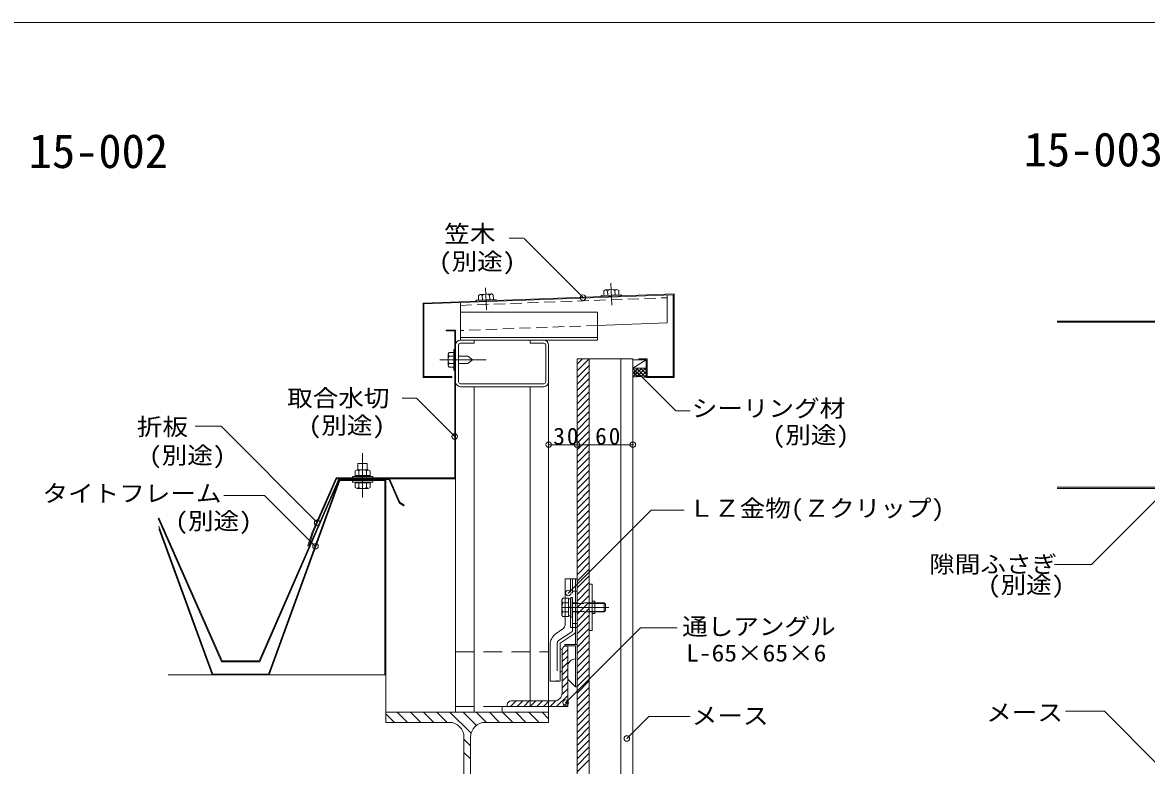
# Model space of a CAD drawing. Units: millimetres on the paper, enlarged 4 times, with parts at other scales. Extents: x -765 to 775, y -516 to 524.
# Drawn here: x -347 to 136.3, y 204.1 to 523.8 of the extents above; entities that cross this region are included whole.
import ezdxf
from ezdxf.enums import TextEntityAlignment as Align

# ---------------------------------------------------------------- set-up
doc = ezdxf.new("R2010")
doc.units = ezdxf.units.MM
doc.header["$LTSCALE"] = 4
doc.header["$PDMODE"] = 32
doc.header["$PDSIZE"] = 2.4
for name, pattern in [('CHAIN1', [8, 5, -1, 1, -1]), ('DASHED1', [1.8, 1.2, -0.6]), ('DASHED2', [3, 2, -1]), ('DASHED3', [4, 3, -1])]:
    doc.linetypes.add(name, pattern=pattern)
for name, color, linetype, lineweight in [('0-0_メース', 2, 'Continuous', 18), ('0-1_躯体', 7, 'Continuous', 18), ('0-2_金物', 2, 'Continuous', 18), ('0-3_鋼材', 3, 'Continuous', 18), ('0-4_その他資材', 7, 'Continuous', 18), ('0-5_建具', 7, 'Continuous', 18), ('0-9_部材名・寸法', 7, 'Continuous', 18), ('0-A_枠線', 7, 'Continuous', 18)]:
    doc.layers.add(name, color=color, linetype=linetype, lineweight=lineweight)
doc.layers.add('0-B_図面情報', color=7, linetype='Continuous')
doc.styles.add('ＭＳ ゴシック', font='')
doc.styles.get('ＭＳ ゴシック').set_extended_font_data('MS Gothic')

msp = doc.modelspace()

# ---------------------------------------------------------------- linework, layer by layer
at = {"layer": '0-0_メース'}
for p, q in [((-108.557, 379.115), (-108.557, 103.804)), ((-108.557, 379.115), (-84.558, 379.115)), ((-103.357, 379.115), (-103.357, 103.804)), ((-89.757, 379.115), (-89.757, 103.804)), ((-84.558, 379.115), (-84.558, 103.804))]:
    msp.add_line(p, q, dxfattribs=at)
at = {"layer": '0-1_躯体'}
for p, q in [((-190.757, 222.715), (-190.757, 227.115)), ((-190.757, 226.39), (-187.082, 222.715)), ((-185.825, 227.115), (-181.425, 222.715)), ((-180.168, 227.115), (-175.768, 222.715)), ((-174.511, 227.115), (-170.111, 222.715)), ((-168.855, 227.115), (-164.454, 222.715)), ((-163.198, 227.115), (-154.121, 218.038)), ((-157.541, 227.115), (-151.833, 221.408)), ((-151.884, 227.115), (-147.484, 222.715)), ((-146.227, 227.115), (-141.827, 222.715)), ((-140.57, 227.115), (-136.17, 222.715)), ((-134.913, 227.115), (-130.513, 222.715)), ((-129.256, 227.115), (-124.856, 222.715)), ((-123.599, 227.115), (-120.757, 224.273)), ((-157.157, 215.418), (-154.357, 212.618)), ((-157.157, 209.761), (-154.357, 206.961))]:
    msp.add_line(p, q, dxfattribs=at)
at = {"layer": '0-1_躯体', "color": 3}
for p, q in [((-190.757, 227.115), (-190.757, 222.715)), ((-190.757, 227.115), (-120.757, 227.115)), ((-163.557, 222.715), (-190.757, 222.715)), ((-147.957, 222.715), (-120.757, 222.715)), ((-120.757, 227.115), (-120.757, 222.715)), ((-157.157, 137.915), (-157.157, 216.315)), ((-154.357, 137.915), (-154.357, 216.315))]:
    msp.add_line(p, q, dxfattribs=at)
for centre, start, end in [((-163.557, 216.315), 0, 90), ((-147.957, 216.315), 90, 180)]:
    msp.add_arc(centre, 6.4, start, end, dxfattribs=at)
at = {"layer": '0-2_金物'}
for p, q in [((-113.598, 265.262), (-113.598, 284.395)), ((-113.598, 284.395), (-109.197, 284.395)), ((-111.357, 284.395), (-108.557, 284.395)), ((-109.197, 261.837), (-109.197, 284.395)), ((-108.557, 237.995), (-108.557, 284.395)), ((-103.358, 262.195), (-103.358, 282.195)), ((-103.358, 282.195), (-102.078, 282.195)), ((-102.078, 262.195), (-102.078, 282.195)), ((-115.078, 275.495), (-114.717, 276.121)), ((-114.748, 274.158), (-115.078, 275.495)), ((-115.078, 275.495), (-115.078, 268.896)), ((-114.717, 276.121), (-113.598, 276.121)), ((-114.748, 274.158), (-113.598, 274.158)), ((-102.078, 274.795), (-100.878, 274.795)), ((-100.878, 269.595), (-100.878, 274.795)), ((-96.88, 274.195), (-100.878, 274.195)), ((-100.878, 273.915), (-96.6, 273.915)), ((-96.88, 274.195), (-96.88, 270.196)), ((-96.28, 273.595), (-96.88, 274.195)), ((-96.28, 270.796), (-96.88, 270.196)), ((-96.28, 273.595), (-96.28, 270.796)), ((-114.748, 270.233), (-115.078, 268.896)), ((-115.078, 268.896), (-114.717, 268.269)), ((-114.748, 270.232), (-113.598, 270.232)), ((-114.717, 268.27), (-113.598, 268.27)), ((-102.078, 269.595), (-100.878, 269.595)), ((-100.878, 270.476), (-96.6, 270.476)), ((-96.88, 270.196), (-100.878, 270.196)), ((-117.486, 260.958), (-115.022, 262.6)), ((-109.197, 256.235), (-109.197, 263.595)), ((-103.358, 262.195), (-102.078, 262.195)), ((-109.732, 260.839), (-115.758, 256.822)), ((-115.758, 240.395), (-115.758, 256.822)), ((-120.158, 255.965), (-120.158, 240.395)), ((-114.957, 253.595), (-114.957, 245.195)), ((-113.758, 255.595), (-109.197, 255.595)), ((-109.197, 237.995), (-109.197, 255.595)), ((-112.558, 246.635), (-112.558, 241.355)), ((-120.158, 240.395), (-115.758, 240.395)), ((-109.197, 237.995), (-112.558, 241.355)), ((-109.197, 237.995), (-108.557, 237.995))]:
    msp.add_line(p, q, dxfattribs=at)
at = {"layer": '0-2_金物', "linetype": 'DASHED3'}
for p, q in [((-111.357, 263.595), (-111.357, 284.395)), ((-110.478, 262.308), (-110.478, 284.395)), ((-109.197, 265.195), (-109.197, 284.395)), ((-113.598, 276.121), (-112.278, 276.121)), ((-112.278, 276.121), (-112.278, 268.27)), ((-112.278, 275.875), (-111.278, 275.875)), ((-112.278, 275.875), (-112.278, 268.516)), ((-111.278, 276.394), (-110.478, 276.394)), ((-111.278, 276.394), (-111.278, 267.996)), ((-110.478, 279.195), (-109.197, 279.195)), ((-110.478, 276.394), (-110.478, 267.996)), ((-109.197, 279.195), (-108.557, 279.195)), ((-113.598, 274.158), (-112.278, 274.158)), ((-112.278, 272.275), (-111.278, 272.275)), ((-112.278, 272.115), (-111.278, 272.115)), ((-113.598, 270.232), (-112.278, 270.232)), ((-113.598, 268.27), (-112.278, 268.27)), ((-112.278, 268.516), (-111.278, 268.516)), ((-111.278, 267.996), (-110.478, 267.996)), ((-116.503, 257.863), (-110.834, 261.642)), ((-111.357, 263.595), (-108.557, 263.595)), ((-110.478, 265.195), (-109.197, 265.195)), ((-109.197, 265.195), (-108.557, 265.195)), ((-109.197, 263.595), (-109.197, 265.195)), ((-117.038, 256.864), (-117.038, 240.395))]:
    msp.add_line(p, q, dxfattribs=at)
at = {"layer": '0-2_金物', "linetype": 'CHAIN1'}
msp.add_line((-94.881, 272.195), (-116.981, 272.195), dxfattribs=at)
at = {"layer": '0-2_金物', "linetype": 'DASHED1'}
for p, q in [((-100.878, 274.195), (-110.478, 274.195)), ((-110.478, 273.915), (-100.878, 273.915)), ((-110.478, 270.476), (-100.878, 270.476)), ((-100.878, 270.196), (-110.478, 270.196))]:
    msp.add_line(p, q, dxfattribs=at)
at = {"layer": '0-2_金物'}
msp.add_lwpolyline([(-113.758, 255.595), (-113.758, 256.235), (-108.557, 256.235)], dxfattribs=at)
for centre, radius, start, end in [((-109.079, 272.195), 5.999, 160.90353, 199.09712), ((-116.797, 265.262), 3.2, 303.69005, 359.99998), ((-110.397, 261.837), 1.2, 303.69005, 359.99998), ((-114.157, 255.965), 6, 123.69005, 179.99998), ((-115.758, 253.595), 0.8, 0, 90), ((-109.197, 246.635), 3.36, 90, 180), ((-115.758, 245.195), 0.8, 270, 0)]:
    msp.add_arc(centre, radius, start, end, dxfattribs=at)
at = {"layer": '0-2_金物', "linetype": 'DASHED3'}
for centre, radius, start, end in [((-111.278, 262.308), 0.8, 303.69005, 359.99998), ((-115.837, 256.864), 1.2, 123.69005, 179.99998)]:
    msp.add_arc(centre, radius, start, end, dxfattribs=at)
at = {"layer": '0-3_鋼材', "color": 7}
for p, q in [((-114.957, 251.682), (-112.558, 254.082)), ((-114.728, 254.74), (-114.183, 255.286)), ((-114.957, 248.854), (-112.558, 251.254)), ((-114.957, 246.026), (-112.558, 248.425)), ((-114.957, 243.197), (-112.558, 245.597)), ((-114.957, 240.369), (-112.558, 242.769)), ((-115.024, 234.645), (-112.558, 237.112)), ((-114.957, 237.54), (-112.558, 239.94)), ((-117.326, 229.515), (-112.558, 234.283)), ((-138.328, 231.14), (-137.782, 231.686)), ((-137.125, 229.515), (-134.725, 231.915)), ((-134.297, 229.515), (-131.896, 231.915)), ((-131.468, 229.515), (-129.068, 231.915)), ((-128.64, 229.515), (-126.24, 231.915)), ((-125.811, 229.515), (-123.411, 231.915)), ((-122.983, 229.515), (-120.583, 231.915)), ((-120.154, 229.515), (-117.688, 231.981)), ((-114.498, 229.515), (-112.558, 231.455))]:
    msp.add_line(p, q, dxfattribs=at)
at = {"layer": '0-3_鋼材'}
for p, q in [((-114.957, 235.315), (-114.957, 253.915)), ((-113.357, 255.515), (-112.558, 255.515)), ((-112.558, 255.515), (-112.558, 229.515)), ((-140.757, 229.515), (-120.757, 229.515)), ((-140.757, 227.115), (-140.757, 229.515)), ((-138.557, 230.315), (-138.557, 229.515)), ((-138.557, 229.515), (-112.558, 229.515)), ((-118.357, 231.915), (-136.958, 231.915))]:
    msp.add_line(p, q, dxfattribs=at)
msp.add_lwpolyline([(-140.757, 227.115), (-120.757, 227.115), (-120.757, 229.515)], dxfattribs=at)
for centre, radius, start, end in [((-113.357, 253.915), 1.6, 90, 180), ((-118.357, 235.315), 3.4, 270, 0), ((-136.958, 230.315), 1.6, 90, 180)]:
    msp.add_arc(centre, radius, start, end, dxfattribs=at)
at = {"layer": '0-4_その他資材'}
for p, q in [((-108.558, 373.914), (-103.357, 379.115)), ((-108.558, 376.743), (-106.186, 379.115)), ((-108.557, 103.804), (-108.557, 379.115)), ((-84.558, 378.715), (-84.558, 375.115)), ((-84.558, 378.715), (-78.757, 378.715)), ((-108.558, 371.086), (-103.357, 376.286)), ((-108.558, 368.258), (-103.357, 373.458)), ((-84.558, 375.115), (-78.757, 375.115)), ((-84.558, 375.115), (-84.558, 371.167)), ((-108.558, 365.429), (-103.357, 370.63)), ((-108.558, 362.601), (-103.357, 367.801)), ((-108.558, 359.772), (-103.357, 364.973)), ((-108.558, 356.944), (-103.357, 362.144)), ((-108.558, 354.115), (-103.357, 359.316)), ((-108.558, 351.287), (-103.357, 356.487)), ((-108.558, 348.459), (-103.357, 353.659)), ((-108.558, 345.63), (-103.357, 350.831)), ((-108.558, 342.802), (-103.357, 348.002)), ((-108.558, 339.973), (-103.357, 345.174)), ((-108.558, 337.145), (-103.357, 342.345)), ((-108.558, 334.316), (-103.357, 339.517)), ((-108.558, 331.488), (-103.357, 336.688)), ((-108.558, 328.66), (-103.357, 333.86)), ((-108.558, 325.831), (-103.357, 331.032)), ((-108.558, 323.003), (-103.357, 328.203)), ((-108.558, 320.174), (-103.357, 325.375)), ((-108.558, 317.346), (-103.357, 322.546)), ((-108.558, 314.518), (-103.357, 319.718)), ((-108.558, 311.689), (-103.357, 316.89)), ((-108.558, 308.861), (-103.357, 314.061)), ((-108.558, 306.032), (-103.357, 311.233)), ((-108.558, 303.204), (-103.357, 308.404)), ((-108.558, 300.375), (-103.357, 305.576)), ((-108.558, 297.547), (-103.357, 302.747)), ((-108.558, 294.718), (-103.357, 299.919)), ((-108.558, 291.89), (-103.357, 297.09)), ((-108.558, 289.062), (-103.357, 294.262)), ((-108.558, 286.233), (-103.357, 291.434)), ((-108.558, 283.405), (-103.357, 288.605)), ((-108.558, 280.576), (-103.357, 285.777)), ((-108.558, 277.748), (-103.357, 282.948)), ((-108.558, 274.919), (-103.357, 280.12)), ((-108.558, 272.091), (-103.357, 277.291)), ((-108.558, 269.263), (-103.357, 274.463)), ((-108.558, 266.434), (-103.357, 271.635)), ((-108.558, 263.606), (-103.357, 268.806)), ((-108.558, 260.777), (-103.357, 265.978)), ((-108.558, 257.949), (-103.357, 263.149)), ((-108.558, 255.12), (-103.357, 260.321)), ((-108.558, 252.292), (-103.357, 257.493)), ((-108.558, 249.464), (-103.357, 254.664)), ((-108.557, 246.636), (-103.357, 251.836)), ((-108.557, 243.807), (-103.357, 249.007)), ((-108.558, 240.978), (-103.357, 246.179)), ((-108.558, 238.15), (-103.357, 243.35)), ((-108.558, 235.322), (-103.357, 240.522)), ((-108.558, 232.493), (-103.357, 237.694)), ((-108.558, 229.665), (-103.357, 234.865)), ((-108.558, 226.836), (-103.357, 232.037)), ((-108.558, 224.008), (-103.357, 229.208)), ((-108.558, 221.179), (-103.357, 226.38)), ((-108.558, 218.351), (-103.357, 223.551)), ((-108.558, 215.523), (-103.357, 220.723)), ((-108.558, 212.694), (-103.357, 217.895)), ((-108.558, 209.866), (-103.357, 215.066)), ((-108.558, 207.037), (-103.357, 212.238)), ((-108.558, 204.209), (-103.357, 209.409)), ((-108.558, 201.38), (-103.357, 206.581))]:
    msp.add_line(p, q, dxfattribs=at)
at = {"layer": '0-4_その他資材', "color": 4, "lineweight": 9}
for p, q in [((-84.558, 373.012), (-82.455, 375.115)), ((-84.558, 374.709), (-84.151, 375.115)), ((-84.558, 371.315), (-80.757, 375.115)), ((-81.053, 371.493), (-84.558, 374.998)), ((-82.73, 371.473), (-84.558, 373.301)), ((-79.054, 371.191), (-82.977, 375.115)), ((-82.699, 371.476), (-79.06, 375.115)), ((-78.757, 372.592), (-81.28, 375.115)), ((-80.989, 371.489), (-78.757, 373.721)), ((-78.757, 374.289), (-79.583, 375.115)), ((-84.204, 371.25), (-84.558, 371.604)), ((-79.492, 371.289), (-78.757, 372.024))]:
    msp.add_line(p, q, dxfattribs=at)
at = {"layer": '0-4_その他資材'}
for points in [[(-108.557, 379.115), (-103.357, 379.115), (-103.357, 103.804)], [(-78.758, 371.115), (-78.757, 375.115), (-78.757, 378.715), (-84.558, 375.115)]]:
    msp.add_lwpolyline(points, dxfattribs=at)
msp.add_arc((-81.758, 360.065), 11.45, 74.8107, 104.15474, dxfattribs=at)
at = {"layer": '0-5_建具', "linetype": 'CHAIN1'}
for p, q in [((-93.961, 411.598), (-93.613, 402.209)), ((-147.509, 400.213), (-147.857, 409.602)), ((-167.571, 378.675), (-147.263, 378.675)), ((-200.747, 338.587), (-200.736, 319.464)), ((-200.734, 338.584), (-200.744, 319.461))]:
    msp.add_line(p, q, dxfattribs=at)
at = {"layer": '0-5_建具'}
for p, q in [((-66.757, 407.115), (-174.757, 403.115)), ((-174.358, 402.729), (-67.157, 406.7)), ((-150.156, 406.828), (-150.938, 406.337)), ((-150.938, 406.337), (-150.866, 404.4)), ((-145.359, 407.006), (-150.156, 406.828)), ((-149.339, 406.396), (-150.156, 406.828)), ((-148.557, 406.887), (-149.339, 406.396)), ((-149.339, 406.396), (-149.267, 404.459)), ((-146.958, 406.946), (-146.142, 406.515)), ((-145.359, 407.006), (-146.142, 406.515)), ((-146.142, 406.515), (-146.07, 404.578)), ((-144.542, 406.574), (-145.359, 407.006)), ((-144.471, 404.637), (-144.542, 406.574)), ((-98.169, 406.352), (-89.375, 406.677)), ((-98.154, 405.952), (-98.169, 406.352)), ((-96.259, 408.824), (-97.042, 408.333)), ((-97.042, 408.333), (-96.97, 406.396)), ((-91.462, 409.002), (-96.259, 408.824)), ((-95.443, 408.392), (-96.259, 408.824)), ((-95.443, 408.392), (-94.66, 408.883)), ((-95.371, 406.455), (-95.443, 408.392)), ((-93.061, 408.942), (-92.245, 408.51)), ((-92.245, 408.51), (-91.462, 409.002)), ((-92.245, 408.51), (-92.173, 406.574)), ((-90.646, 408.57), (-91.462, 409.002)), ((-90.574, 406.633), (-90.646, 408.57)), ((-89.375, 406.677), (-89.36, 406.278)), ((-69.864, 406.599), (-69.864, 394.591)), ((-67.157, 406.7), (-67.157, 371.515)), ((-66.757, 371.115), (-66.757, 407.115)), ((-174.757, 403.115), (-174.757, 371.115)), ((-174.358, 371.515), (-174.358, 402.729)), ((-158.678, 403.31), (-158.678, 387.115)), ((-152.065, 404.355), (-143.271, 404.681)), ((-152.065, 404.355), (-152.051, 403.956)), ((-143.271, 404.681), (-143.257, 404.282)), ((-99.729, 399.115), (-158.678, 399.115)), ((-99.729, 387.115), (-99.729, 399.115)), ((-160.757, 227.115), (-160.757, 391.499)), ((-69.864, 394.591), (-99.729, 393.485)), ((97.93, 395.352), (282.977, 395.352)), ((97.93, 394.865), (282.977, 394.865)), ((-164.757, 391.099), (-161.157, 391.099)), ((-161.157, 391.099), (-161.157, 327.918)), ((-158.678, 388.315), (-99.729, 388.315)), ((-158.678, 387.115), (-99.729, 387.115)), ((-152.757, 385.835), (-152.757, 387.115)), ((-128.757, 385.835), (-128.757, 387.115)), ((-161.557, 381.875), (-163.495, 381.875)), ((-161.557, 383.075), (-161.157, 383.075)), ((-161.557, 374.275), (-161.557, 383.075)), ((-159.477, 385.035), (-159.477, 369.195)), ((-152.757, 385.835), (-158.678, 385.835)), ((-122.837, 385.835), (-128.757, 385.835)), ((-122.038, 385.035), (-122.038, 369.195)), ((-120.757, 229.515), (-120.757, 385.035)), ((-163.495, 380.275), (-163.957, 381.075)), ((-163.957, 379.475), (-163.495, 380.275)), ((-163.495, 377.075), (-163.957, 377.875)), ((-163.495, 377.075), (-163.957, 376.275)), ((-163.495, 380.275), (-161.557, 380.275)), ((-161.557, 377.075), (-163.495, 377.075)), ((-155.477, 380.275), (-159.477, 380.275)), ((-81.974, 379.115), (-81.974, 378.715)), ((-78.357, 379.115), (-81.974, 379.115)), ((-81.974, 378.715), (-78.757, 378.715)), ((-78.757, 378.715), (-78.757, 371.115)), ((-78.357, 371.515), (-78.357, 379.115)), ((-163.957, 376.275), (-163.495, 375.475)), ((-163.495, 375.475), (-161.557, 375.475)), ((-161.157, 374.275), (-161.557, 374.275)), ((-158.678, 368.395), (-122.829, 368.395)), ((-78.757, 371.115), (-66.757, 371.115)), ((-67.157, 371.515), (-78.357, 371.515)), ((-158.678, 367.115), (-122.825, 367.115)), ((-152.757, 367.115), (-152.757, 227.115)), ((-128.757, 367.115), (-128.757, 229.515)), ((-198.744, 334.121), (-202.744, 334.119)), ((-202.744, 334.119), (-202.743, 331.319)), ((-198.742, 331.321), (-198.744, 334.121)), ((-203.941, 328.518), (-203.942, 330.857)), ((-197.541, 328.922), (-203.941, 328.918)), ((-203.142, 331.319), (-202.342, 330.857)), ((-202.342, 330.857), (-201.542, 331.319)), ((-202.342, 330.857), (-202.341, 328.919)), ((-199.142, 330.859), (-199.942, 331.32)), ((-199.142, 330.859), (-198.342, 331.321)), ((-199.141, 328.921), (-199.142, 330.859)), ((-197.542, 330.86), (-197.541, 328.522)), ((-245.187, 249.115), (-211.038, 327.517)), ((-244.925, 248.715), (-210.772, 327.125)), ((-210.757, 327.118), (-241.186, 243.515)), ((-210.477, 326.718), (-240.906, 243.115)), ((-222.418, 304.469), (-212.171, 327.927)), ((-222.042, 304.329), (-211.909, 327.527)), ((-161.158, 327.918), (-212.175, 327.918)), ((-160.757, 327.518), (-211.913, 327.518)), ((-189.391, 327.103), (-210.772, 327.125)), ((-191.158, 326.718), (-210.477, 326.718)), ((-196.341, 328.522), (-205.141, 328.518)), ((-205.141, 328.518), (-205.141, 327.917)), ((-205.141, 326.117), (-205.141, 326.717)), ((-196.341, 326.113), (-205.141, 326.117)), ((-196.341, 327.922), (-205.14, 327.917)), ((-196.341, 326.713), (-205.14, 326.717)), ((-203.941, 326.117), (-203.942, 323.778)), ((-197.541, 325.713), (-203.941, 325.717)), ((-202.342, 323.778), (-202.341, 325.716)), ((-199.141, 325.714), (-199.142, 323.776)), ((-197.542, 323.775), (-197.541, 326.113)), ((-196.34, 327.922), (-196.341, 328.522)), ((-196.34, 326.713), (-196.341, 326.113)), ((-191.158, 243.515), (-191.158, 326.718)), ((-190.757, 325.816), (-190.757, 327.118)), ((-190.757, 227.115), (-190.757, 325.816)), ((-185.07, 317.182), (-189.391, 327.103)), ((-184.749, 317.447), (-189.129, 327.503)), ((97.93, 323.846), (284.277, 323.846)), ((-203.142, 323.316), (-202.342, 323.778)), ((-202.342, 323.778), (-201.542, 323.315)), ((-199.142, 323.776), (-199.942, 323.315)), ((-199.142, 323.776), (-198.342, 323.314)), ((-198.342, 323.314), (-197.542, 323.775)), ((97.93, 323.359), (284.277, 323.359)), ((-183.133, 315.85), (-185.047, 317.166)), ((-182.906, 316.179), (-184.734, 317.436)), ((-183.133, 315.85), (-182.906, 316.179)), ((-261.448, 248.715), (-288.713, 310.488)), ((-261.188, 249.115), (-288.347, 310.649)), ((-288.347, 307.148), (-265.187, 243.515)), ((-288.347, 305.978), (-265.467, 243.115)), ((-222.418, 304.469), (-224.25, 298.599)), ((-222.042, 304.329), (-223.869, 298.48)), ((-223.879, 298.445), (-224.25, 298.599)), ((-261.448, 248.715), (-244.925, 248.715)), ((-261.188, 249.115), (-245.187, 249.115)), ((-284.347, 243.115), (-190.757, 243.115)), ((-265.187, 243.515), (-241.186, 243.515))]:
    msp.add_line(p, q, dxfattribs=at)
at = {"layer": '0-5_建具', "linetype": 'DASHED1'}
for p, q in [((-158.678, 402.109), (-69.864, 405.399)), ((-99.729, 393.485), (-158.678, 391.302))]:
    msp.add_line(p, q, dxfattribs=at)
at = {"layer": '0-5_建具', "linetype": 'DASHED2'}
for p, q in [((-160.757, 253.115), (-120.757, 253.115)), ((-160.757, 229.515), (-120.757, 229.515))]:
    msp.add_line(p, q, dxfattribs=at)
at = {"layer": '0-5_建具'}
for points in [[(-160.757, 391.499), (-164.757, 391.499), (-164.757, 391.099)], [(-163.495, 381.875), (-163.957, 381.075), (-163.957, 376.275)], [(-159.477, 377.075), (-155.477, 377.075), (-153.477, 378.675), (-155.477, 380.275)], [(-174.757, 371.115), (-162.425, 371.115), (-162.425, 371.515), (-174.358, 371.515)], [(-203.942, 330.857), (-203.142, 331.319), (-198.342, 331.321), (-197.542, 330.86)], [(-203.942, 323.778), (-203.142, 323.316), (-198.342, 323.314)]]:
    msp.add_lwpolyline(points, dxfattribs=at)
for centre, radius, start, end in [((-158.678, 385.035), 2.08, 90, 180), ((-122.837, 385.035), 2.08, 0, 90), ((-158.678, 385.035), 0.8, 90, 180), ((-122.837, 385.035), 0.8, 0, 90), ((-158.678, 369.195), 2.08, 180, 270), ((-158.678, 369.195), 0.8, 180, 270), ((-122.837, 369.195), 2.08, 270, 0), ((-122.837, 369.195), 0.8, 270, 0)]:
    msp.add_arc(centre, radius, start, end, dxfattribs=at)
at = {"layer": '0-9_部材名・寸法'}
for p, q in [((-131.645, 430.98), (-137.718, 430.98)), ((-106.105, 405.6), (-131.484, 430.98)), ((-82.462, 373.155), (-66.061, 356.754)), ((-177.6, 362.152), (-183.673, 362.152)), ((-161.008, 345.611), (-177.548, 362.152)), ((-59.959, 356.726), (-66.033, 356.726)), ((-261.611, 350.078), (-272.704, 350.078)), ((-220.275, 308.742), (-261.611, 350.078)), ((-120.757, 342.17), (-84.558, 342.17)), ((149.025, 327.038), (112.645, 290.658)), ((-242.892, 320.302), (-260.398, 320.302)), ((-220.997, 298.408), (-242.892, 320.302)), ((96.689, 290.658), (112.645, 290.658)), ((-113.459, 231.167), (-81.224, 263.401)), ((-81.224, 263.401), (-65.44, 263.401))]:
    msp.add_line(p, q, dxfattribs=at)
for points in [[(-112.283, 278.381), (-76.643, 314.022), (-62.537, 314.022)], [(141.52, 204.185), (118.181, 227.523), (101.508, 227.523)], [(-87.137, 215.782), (-77.679, 225.239), (-59.959, 225.239)]]:
    msp.add_lwpolyline(points, dxfattribs=at)
for p in [(-106.008, 405.443), (-82.462, 373.155), (-161.157, 345.687), (-120.757, 342.17), (-108.557, 342.17), (-84.558, 342.17), (-220.26, 308.606), (-221.016, 298.479), (-112.283, 278.381), (-113.459, 231.167), (-87.137, 215.782)]:
    msp.add_point(p, dxfattribs=at)
at = {"layer": '0-A_枠線'}
msp.add_line((-765.031, 523.812), (774.969, 523.812), dxfattribs=at)

# ---------------------------------------------------------------- texts
at = {"layer": '0-9_部材名・寸法', "style": 'ＭＳ ゴシック', "width": 1.1}
for s, p in [('笠木', (-165.625, 427.038)), ('(別途)', (-167.968, 415.159)), ('取合水切', (-233.204, 356.351)), ('シーリング材', (-59.22, 351.961)), ('折板', (-297.809, 343.991)), ('(別途)', (-224.008, 344.623)), ('(別途)', (-24.538, 340.502)), ('(別途)', (-292.622, 331.771)), ('タイトフレーム', (-338.413, 315.376)), ('ＬＺ金物(Ｚクリップ)', (-60.614, 308.951)), ('(別途)', (-281.315, 303.504)), ('隙間ふさぎ', (42.864, 284.872)), ('(別途)', (68.053, 276.021)), ('通しアングル', (-63.364, 258.073)), ('L-65×65×6', (-61.678, 246.69)), ('メース ', (-59.22, 219.691)), ('メース', (67.386, 221.096))]:
    msp.add_text(s, height=7.331, dxfattribs=at).set_placement(p, align=Align.BOTTOM_LEFT)
at = {"layer": '0-9_部材名・寸法', "char_height": 7.331, "attachment_point": 7, "style": 'ＭＳ ゴシック'}
for s, insert in [('\\T1.17;30', (-118.757, 342.063)), ('\\T1.17;60', (-100.757, 342.063))]:
    msp.add_mtext(s, dxfattribs=dict(at, insert=insert))
at = {"layer": '0-B_図面情報', "color": 4, "style": 'ＭＳ ゴシック'}
for s, p in [('15-002', (-344.274, 456.776)), ('15-003', (83.529, 457.486))]:
    msp.add_text(s, height=14.66, dxfattribs=at).set_placement(p, align=Align.BOTTOM_LEFT)

doc.saveas('drawing.dxf')
